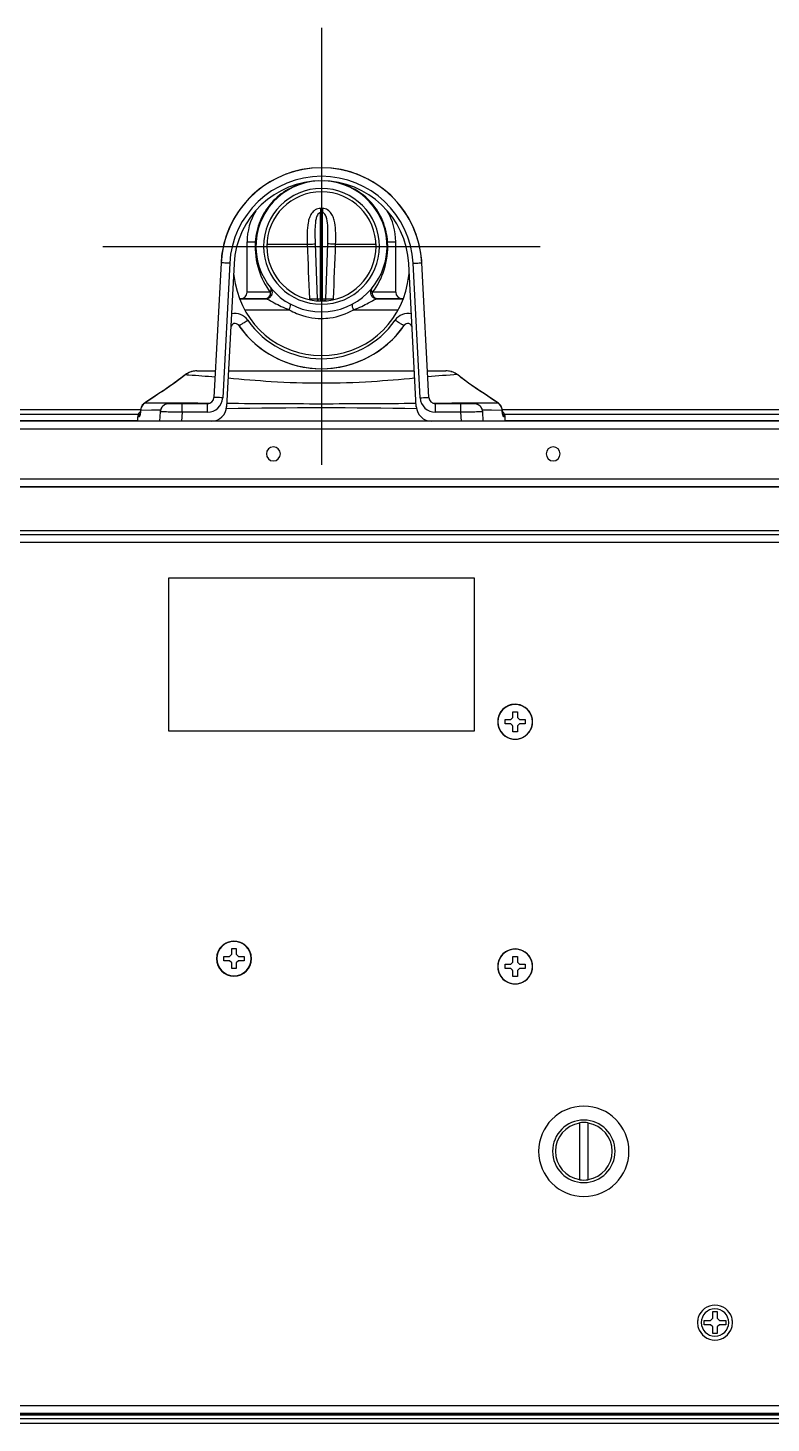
# Model space of a CAD drawing. Header units: millimetres. Extents: x 473 to 3963, y -1329 to 3488.
# Drawn here: x 2144 to 2314, y -888.5 to -569.2 of the extents above; entities that cross this region are included whole.
import ezdxf

# ---------------------------------------------------------------- set-up
doc = ezdxf.new("R2010")
doc.units = ezdxf.units.MM
doc.header["$LTSCALE"] = 392.37
doc.layers.get('0').update_dxf_attribs({"linetype": 'CONTINUOUS'})

msp = doc.modelspace()

# ---------------------------------------------------------------- linework, layer by layer
at = {"color": 6}
for p, q in [((2211.15, -569.21), (2211.15, -669.21)), ((2161.15, -619.21), (2261.15, -619.21))]:
    msp.add_line(p, q, dxfattribs=at)
at = {"linetype": 'Continuous'}
for p, q in [((2210.9, -610.52), (2210.92, -611.49)), ((2210.9, -631.23), (2210.92, -611.49)), ((2211.39, -610.52), (2211.37, -611.49)), ((2211.4, -631.23), (2211.37, -611.49)), ((2194.15, -629.71), (2194.15, -618.21)), ((2194.15, -618.21), (2196.01, -618.21)), ((2198.69, -618.71), (2207.91, -618.71)), ((2209.71, -618.66), (2210.14, -631.23)), ((2212.16, -631.23), (2212.59, -618.66)), ((2214.39, -618.71), (2223.61, -618.71)), ((2226.28, -618.21), (2228.15, -618.21)), ((2228.15, -629.71), (2228.15, -618.21)), ((2188.18, -623.01), (2186.57, -653.79)), ((2190.18, -623.08), (2188.56, -653.86)), ((2191.18, -623.17), (2189.46, -655.9)), ((2191.06, -625.44), (2191.45, -627.69)), ((2230.84, -627.69), (2231.24, -625.44)), ((2232.84, -655.9), (2231.12, -623.17)), ((2233.73, -653.86), (2232.12, -623.08)), ((2235.73, -653.79), (2234.12, -623.01)), ((2192.45, -631.21), (2192.65, -631.21)), ((2198.42, -631.21), (2192.45, -631.21)), ((2192.65, -631.21), (2198.42, -631.21)), ((2199.45, -629.71), (2194.15, -629.71)), ((2210.14, -631.23), (2210.9, -631.23)), ((2210.9, -631.23), (2211.4, -631.23)), ((2210.9, -631.23), (2210.9, -631.69)), ((2211.4, -631.23), (2212.16, -631.23)), ((2211.4, -631.23), (2211.4, -631.69)), ((2228.15, -629.71), (2222.84, -629.71)), ((2223.88, -631.21), (2229.65, -631.21)), ((2229.65, -631.21), (2223.88, -631.21)), ((2229.65, -631.21), (2229.84, -631.21)), ((2229.84, -631.21), (2229.65, -631.21)), ((2193.56, -633.71), (2193.86, -633.71)), ((2193.86, -633.71), (2193.9, -633.71)), ((2193.9, -633.71), (2195.01, -633.71)), ((2195.01, -633.71), (2195.02, -633.71)), ((2195.02, -633.71), (2203.78, -633.71)), ((2218.52, -633.71), (2227.27, -633.71)), ((2227.27, -633.71), (2227.29, -633.71)), ((2227.29, -633.71), (2228.4, -633.71)), ((2228.4, -633.71), (2228.44, -633.71)), ((2228.44, -633.71), (2228.73, -633.71)), ((2180.87, -648.09), (2180.48, -648.28)), ((2181.38, -647.89), (2181.32, -647.91)), ((2181.51, -647.85), (2181.47, -647.86)), ((2181.51, -647.85), (2181.47, -647.86)), ((2181.57, -647.83), (2181.51, -647.85)), ((2181.57, -647.83), (2181.51, -647.85)), ((2181.57, -647.83), (2181.51, -647.85)), ((2181.51, -647.85), (2181.51, -647.85)), ((2181.51, -647.85), (2181.51, -647.85)), ((2181.51, -647.85), (2181.51, -647.85)), ((2181.57, -647.83), (2181.57, -647.83)), ((2182.66, -647.71), (2186.89, -647.71)), ((2189.89, -647.71), (2211.15, -647.71)), ((2211.15, -647.71), (2232.41, -647.71)), ((2235.41, -647.71), (2239.63, -647.71)), ((2240.73, -647.83), (2240.73, -647.83)), ((2240.78, -647.85), (2240.73, -647.83)), ((2240.73, -647.83), (2240.78, -647.85)), ((2240.78, -647.85), (2240.73, -647.83)), ((2240.78, -647.85), (2240.78, -647.85)), ((2240.83, -647.86), (2240.78, -647.85)), ((2240.78, -647.85), (2240.78, -647.85)), ((2240.83, -647.86), (2240.78, -647.85)), ((2240.91, -647.89), (2240.83, -647.86)), ((2240.97, -647.91), (2240.91, -647.89)), ((2241.43, -648.09), (2241.27, -648.01)), ((2176.96, -650.87), (2176.36, -651.29)), ((2178.04, -650.09), (2177.5, -650.48)), ((2179, -649.37), (2178.54, -649.72)), ((2179.97, -648.63), (2179.41, -649.06)), ((2180.06, -648.56), (2179.97, -648.62)), ((2180.06, -648.56), (2179.97, -648.62)), ((2179.97, -648.62), (2179.97, -648.63)), ((2180.06, -648.56), (2179.98, -648.63)), ((2242.23, -648.56), (2241.81, -648.28)), ((2242.32, -648.62), (2242.23, -648.56)), ((2242.31, -648.62), (2242.23, -648.56)), ((2242.23, -648.56), (2242.32, -648.62)), ((2242.32, -648.62), (2242.32, -648.63)), ((2242.32, -648.62), (2242.32, -648.63)), ((2243.3, -649.37), (2242.88, -649.06)), ((2244.26, -650.09), (2243.76, -649.72)), ((2245.34, -650.87), (2244.79, -650.48)), ((2246.93, -651.97), (2245.93, -651.29)), ((2175.37, -651.97), (2175.31, -652.01)), ((2175.31, -652.01), (2175.31, -652.01)), ((2175.31, -652.01), (2175.31, -652.01)), ((2175.32, -652.02), (2175.31, -652.01)), ((2246.98, -652.01), (2246.98, -652.01)), ((2246.98, -652.02), (2246.98, -652.01)), ((1927.99, -656.58), (2169.77, -656.58)), ((1927.99, -657.6), (2169.15, -657.6)), ((2169.15, -657.6), (2169.3, -657.6)), ((2169.77, -656.67), (2169.75, -656.95)), ((2169.77, -656.77), (2169.75, -656.94)), ((2169.77, -656.67), (2169.77, -656.77)), ((2169.77, -656.67), (2169.77, -656.67)), ((2169.81, -656.77), (2169.77, -656.67)), ((2172.29, -656.71), (2169.81, -656.77)), ((2170.68, -655.1), (2170.49, -655.25)), ((2170.68, -655.1), (2170.5, -655.24)), ((2170.79, -655.03), (2170.68, -655.1)), ((2170.71, -655.09), (2170.68, -655.1)), ((2170.68, -655.1), (2170.68, -655.1)), ((2170.68, -655.1), (2170.68, -655.1)), ((2170.68, -655.12), (2170.68, -655.1)), ((2170.89, -654.97), (2170.71, -655.09)), ((2170.9, -654.98), (2170.89, -654.97)), ((2172.33, -656.71), (2172.29, -656.71)), ((2174.35, -656.66), (2172.33, -656.71)), ((2174.26, -657.11), (2174.15, -659.21)), ((2176.21, -655.11), (2176.07, -655.11)), ((2178.94, -655.21), (2176.26, -655.21)), ((2179.26, -655.21), (2176.26, -655.21)), ((2179.26, -657.18), (2179.15, -659.21)), ((2185.07, -655.21), (2179.26, -655.21)), ((2179.26, -657.18), (2179.26, -655.21)), ((2185.07, -657.18), (2179.26, -657.18)), ((2185.43, -655.15), (2185.03, -655.15)), ((2185.07, -657.18), (2185.07, -655.21)), ((2185.45, -655.15), (2185.43, -655.15)), ((2185.62, -655.15), (2185.45, -655.15)), ((2236.85, -655.15), (2236.83, -655.15)), ((2237.23, -655.15), (2236.85, -655.15)), ((2237.36, -655.15), (2237.23, -655.15)), ((2243.04, -655.21), (2237.23, -655.21)), ((2237.23, -657.18), (2237.23, -655.21)), ((2243.04, -657.18), (2237.23, -657.18)), ((2246.04, -655.21), (2243.04, -655.21)), ((2243.04, -657.18), (2243.04, -655.21)), ((2243.15, -659.21), (2243.04, -657.18)), ((2246.04, -655.21), (2243.36, -655.21)), ((2246.23, -655.11), (2246.09, -655.11)), ((2250.03, -656.71), (2247.97, -656.66)), ((2248.15, -659.21), (2248.04, -657.11)), ((2252.49, -656.77), (2250.03, -656.71)), ((2251.4, -654.98), (2251.41, -654.97)), ((2251.43, -654.98), (2251.41, -654.97)), ((2251.61, -655.1), (2251.43, -654.98)), ((2251.61, -655.1), (2251.61, -655.1)), ((2251.81, -655.26), (2251.61, -655.1)), ((2251.61, -655.12), (2251.61, -655.1)), ((2251.96, -655.42), (2251.8, -655.25)), ((2252.24, -655.79), (2252.12, -655.59)), ((2252.43, -656.21), (2252.36, -655.99)), ((2252.52, -656.67), (2252.49, -656.44)), ((2252.49, -656.77), (2252.52, -656.67)), ((2252.52, -656.58), (2494.31, -656.58)), ((2252.52, -656.67), (2252.52, -656.67)), ((2252.53, -656.77), (2252.52, -656.67)), ((2252.52, -656.67), (2252.52, -656.67)), ((2252.55, -656.94), (2252.53, -656.77)), ((2252.64, -657.48), (2252.63, -657.44)), ((2252.64, -657.49), (2252.64, -657.48)), ((2252.64, -657.49), (2252.64, -657.49)), ((2253, -657.6), (2253.15, -657.6)), ((2253.15, -657.6), (2494.31, -657.6)), ((2584.15, -659.21), (1838.15, -659.21)), ((1927.99, -659.1), (2169.15, -659.1)), ((2169.15, -659.21), (2169.15, -658.21)), ((2169.43, -658.21), (2169.15, -658.21)), ((2253.15, -658.21), (2252.86, -658.21)), ((2253.15, -659.21), (2253.15, -658.21)), ((2253.15, -659.1), (2494.31, -659.1)), ((2562.92, -661.01), (1859.38, -661.01)), ((1860.15, -672.41), (2562.15, -672.41)), ((2562.15, -674.21), (1860.15, -674.21)), ((1860.15, -674.21), (2562.15, -674.21)), ((1864.15, -684.21), (2558.15, -684.21)), ((2558.15, -685.21), (1864.15, -685.21)), ((2558.15, -687.01), (1864.15, -687.01)), ((2246.15, -695.11), (2176.15, -695.11)), ((2176.15, -695.11), (2176.15, -730.11)), ((2246.15, -730.11), (2246.15, -695.11)), ((2253.15, -727.51), (2254.45, -727.51)), ((2253.15, -728.51), (2253.15, -727.51)), ((2253.15, -727.51), (2254.45, -727.51)), ((2253.15, -728.51), (2253.15, -727.51)), ((2254.45, -727.51), (2254.95, -727.01)), ((2254.45, -727.51), (2254.95, -727.01)), ((2254.95, -725.71), (2255.45, -725.71)), ((2254.95, -727.01), (2254.95, -725.71)), ((2254.95, -725.71), (2255.45, -725.71)), ((2254.95, -727.01), (2254.95, -725.71)), ((2255.45, -725.71), (2255.95, -725.71)), ((2255.45, -725.71), (2255.95, -725.71)), ((2255.95, -725.71), (2255.95, -725.9)), ((2255.95, -725.71), (2255.95, -725.9)), ((2255.95, -725.9), (2255.95, -726.06)), ((2255.95, -725.9), (2255.95, -726.06)), ((2255.95, -726.06), (2255.95, -726.22)), ((2255.95, -726.06), (2255.95, -726.22)), ((2255.95, -726.22), (2255.95, -726.38)), ((2255.95, -726.22), (2255.95, -726.38)), ((2255.95, -726.38), (2255.95, -726.53)), ((2255.95, -726.38), (2255.95, -726.53)), ((2255.95, -726.53), (2255.95, -726.69)), ((2255.95, -726.53), (2255.95, -726.69)), ((2255.95, -726.69), (2255.95, -726.85)), ((2255.95, -726.69), (2255.95, -726.85)), ((2255.95, -726.85), (2255.95, -727.01)), ((2255.95, -726.85), (2255.95, -727.01)), ((2255.95, -727.01), (2256.45, -727.51)), ((2255.95, -727.01), (2256.45, -727.51)), ((2256.45, -727.51), (2257.75, -727.51)), ((2256.45, -727.51), (2257.75, -727.51)), ((2257.75, -727.51), (2257.75, -727.85)), ((2257.75, -727.51), (2257.75, -727.85)), ((2257.75, -727.85), (2257.75, -728.18)), ((2257.75, -727.85), (2257.75, -728.18)), ((2176.15, -730.11), (2246.15, -730.11)), ((2253.33, -728.51), (2253.15, -728.51)), ((2253.33, -728.51), (2253.15, -728.51)), ((2253.5, -728.51), (2253.33, -728.51)), ((2253.5, -728.51), (2253.33, -728.51)), ((2253.66, -728.51), (2253.5, -728.51)), ((2253.66, -728.51), (2253.5, -728.51)), ((2253.81, -728.51), (2253.66, -728.51)), ((2253.81, -728.51), (2253.66, -728.51)), ((2253.97, -728.51), (2253.81, -728.51)), ((2253.97, -728.51), (2253.81, -728.51)), ((2254.12, -728.51), (2253.97, -728.51)), ((2254.12, -728.51), (2253.97, -728.51)), ((2254.29, -728.51), (2254.12, -728.51)), ((2254.29, -728.51), (2254.12, -728.51)), ((2254.45, -728.51), (2254.29, -728.51)), ((2254.45, -728.51), (2254.29, -728.51)), ((2254.52, -728.59), (2254.45, -728.51)), ((2254.52, -728.59), (2254.45, -728.51)), ((2254.59, -728.66), (2254.52, -728.59)), ((2254.59, -728.66), (2254.52, -728.59)), ((2254.66, -728.73), (2254.59, -728.66)), ((2254.66, -728.73), (2254.59, -728.66)), ((2254.73, -728.8), (2254.66, -728.73)), ((2254.73, -728.8), (2254.66, -728.73)), ((2254.81, -728.87), (2254.73, -728.8)), ((2254.81, -728.87), (2254.73, -728.8)), ((2254.88, -728.94), (2254.81, -728.87)), ((2254.88, -728.94), (2254.81, -728.87)), ((2254.95, -729.01), (2254.88, -728.94)), ((2254.95, -729.01), (2254.88, -728.94)), ((2254.95, -730.31), (2254.95, -729.01)), ((2254.95, -730.31), (2254.95, -729.01)), ((2255.11, -730.31), (2254.95, -730.31)), ((2255.11, -730.31), (2254.95, -730.31)), ((2255.28, -730.31), (2255.11, -730.31)), ((2255.28, -730.31), (2255.11, -730.31)), ((2255.45, -730.31), (2255.28, -730.31)), ((2255.45, -730.31), (2255.28, -730.31)), ((2255.62, -730.31), (2255.45, -730.31)), ((2255.62, -730.31), (2255.45, -730.31)), ((2255.78, -730.31), (2255.62, -730.31)), ((2255.78, -730.31), (2255.62, -730.31)), ((2255.95, -730.31), (2255.78, -730.31)), ((2255.95, -730.31), (2255.78, -730.31)), ((2256.02, -728.94), (2255.95, -729.01)), ((2256.02, -728.94), (2255.95, -729.01)), ((2255.95, -729.01), (2255.95, -729.18)), ((2255.95, -729.01), (2255.95, -729.18)), ((2255.95, -729.18), (2255.95, -729.34)), ((2255.95, -729.18), (2255.95, -729.34)), ((2255.95, -729.34), (2255.95, -729.5)), ((2255.95, -729.34), (2255.95, -729.5)), ((2255.95, -729.5), (2255.95, -729.65)), ((2255.95, -729.5), (2255.95, -729.65)), ((2255.95, -729.65), (2255.95, -729.8)), ((2255.95, -729.65), (2255.95, -729.8)), ((2255.95, -729.8), (2255.95, -729.96)), ((2255.95, -729.8), (2255.95, -729.96)), ((2255.95, -729.96), (2255.95, -730.13)), ((2255.95, -729.96), (2255.95, -730.13)), ((2255.95, -730.13), (2255.95, -730.31)), ((2255.95, -730.13), (2255.95, -730.31)), ((2256.09, -728.88), (2256.02, -728.94)), ((2256.09, -728.88), (2256.02, -728.94)), ((2256.16, -728.81), (2256.09, -728.88)), ((2256.16, -728.81), (2256.09, -728.88)), ((2256.23, -728.74), (2256.16, -728.81)), ((2256.23, -728.74), (2256.16, -728.81)), ((2256.3, -728.66), (2256.23, -728.74)), ((2256.3, -728.66), (2256.23, -728.74)), ((2256.37, -728.59), (2256.3, -728.66)), ((2256.37, -728.59), (2256.3, -728.66)), ((2256.45, -728.51), (2256.37, -728.59)), ((2256.45, -728.51), (2256.37, -728.59)), ((2256.61, -728.51), (2256.45, -728.51)), ((2256.61, -728.51), (2256.45, -728.51)), ((2256.77, -728.51), (2256.61, -728.51)), ((2256.77, -728.51), (2256.61, -728.51)), ((2256.93, -728.51), (2256.77, -728.51)), ((2256.93, -728.51), (2256.77, -728.51)), ((2257.09, -728.51), (2256.93, -728.51)), ((2257.09, -728.51), (2256.93, -728.51)), ((2257.24, -728.51), (2257.09, -728.51)), ((2257.24, -728.51), (2257.09, -728.51)), ((2257.4, -728.51), (2257.24, -728.51)), ((2257.4, -728.51), (2257.24, -728.51)), ((2257.56, -728.51), (2257.4, -728.51)), ((2257.56, -728.51), (2257.4, -728.51)), ((2257.75, -728.51), (2257.56, -728.51)), ((2257.75, -728.51), (2257.56, -728.51)), ((2257.75, -728.18), (2257.75, -728.51)), ((2257.75, -728.18), (2257.75, -728.51)), ((2188.85, -781.71), (2190.15, -781.71)), ((2188.85, -782.21), (2188.85, -781.71)), ((2188.85, -782.71), (2188.85, -782.21)), ((2190.15, -781.71), (2190.65, -781.21)), ((2190.65, -779.91), (2191.65, -779.91)), ((2190.65, -781.21), (2190.65, -779.91)), ((2191.65, -779.91), (2191.65, -781.21)), ((2191.65, -781.21), (2192.15, -781.71)), ((2192.15, -781.71), (2193.45, -781.71)), ((2193.45, -781.71), (2193.45, -782.21)), ((2193.45, -782.21), (2193.45, -782.71)), ((2254.95, -781.71), (2255.45, -781.71)), ((2254.95, -783.01), (2254.95, -781.71)), ((2254.95, -781.71), (2255.45, -781.71)), ((2254.95, -783.01), (2254.95, -781.71)), ((2255.45, -781.71), (2255.95, -781.71)), ((2255.45, -781.71), (2255.95, -781.71)), ((2255.95, -781.71), (2255.95, -781.9)), ((2255.95, -781.71), (2255.95, -781.9)), ((2255.95, -781.9), (2255.95, -782.06)), ((2255.95, -781.9), (2255.95, -782.06)), ((2255.95, -782.06), (2255.95, -782.22)), ((2255.95, -782.06), (2255.95, -782.22)), ((2255.95, -782.22), (2255.95, -782.38)), ((2255.95, -782.22), (2255.95, -782.38)), ((2190.15, -782.71), (2188.85, -782.71)), ((2190.65, -783.21), (2190.15, -782.71)), ((2190.65, -784.51), (2190.65, -783.21)), ((2191.65, -784.51), (2190.65, -784.51)), ((2192.15, -782.71), (2191.65, -783.21)), ((2191.65, -783.21), (2191.65, -784.51)), ((2193.45, -782.71), (2192.15, -782.71)), ((2253.15, -783.51), (2254.45, -783.51)), ((2253.15, -784.51), (2253.15, -783.51)), ((2253.15, -783.51), (2254.45, -783.51)), ((2253.15, -784.51), (2253.15, -783.51)), ((2253.33, -784.51), (2253.15, -784.51)), ((2253.33, -784.51), (2253.15, -784.51)), ((2253.5, -784.51), (2253.33, -784.51)), ((2253.5, -784.51), (2253.33, -784.51)), ((2253.66, -784.51), (2253.5, -784.51)), ((2253.66, -784.51), (2253.5, -784.51)), ((2253.81, -784.51), (2253.66, -784.51)), ((2253.81, -784.51), (2253.66, -784.51)), ((2253.97, -784.51), (2253.81, -784.51)), ((2253.97, -784.51), (2253.81, -784.51)), ((2254.12, -784.51), (2253.97, -784.51)), ((2254.12, -784.51), (2253.97, -784.51)), ((2254.29, -784.51), (2254.12, -784.51)), ((2254.29, -784.51), (2254.12, -784.51)), ((2254.45, -784.51), (2254.29, -784.51)), ((2254.45, -784.51), (2254.29, -784.51)), ((2254.45, -783.51), (2254.95, -783.01)), ((2254.45, -783.51), (2254.95, -783.01)), ((2254.52, -784.59), (2254.45, -784.51)), ((2254.52, -784.59), (2254.45, -784.51)), ((2254.59, -784.66), (2254.52, -784.59)), ((2254.59, -784.66), (2254.52, -784.59)), ((2254.66, -784.73), (2254.59, -784.66)), ((2254.66, -784.73), (2254.59, -784.66)), ((2254.73, -784.8), (2254.66, -784.73)), ((2254.73, -784.8), (2254.66, -784.73)), ((2254.81, -784.87), (2254.73, -784.8)), ((2254.81, -784.87), (2254.73, -784.8)), ((2254.88, -784.94), (2254.81, -784.87)), ((2254.88, -784.94), (2254.81, -784.87)), ((2254.95, -785.01), (2254.88, -784.94)), ((2254.95, -785.01), (2254.88, -784.94)), ((2254.95, -786.31), (2254.95, -785.01)), ((2254.95, -786.31), (2254.95, -785.01)), ((2255.95, -782.38), (2255.95, -782.53)), ((2255.95, -782.38), (2255.95, -782.53)), ((2255.95, -782.53), (2255.95, -782.69)), ((2255.95, -782.53), (2255.95, -782.69)), ((2255.95, -782.69), (2255.95, -782.85)), ((2255.95, -782.69), (2255.95, -782.85)), ((2255.95, -782.85), (2255.95, -783.01)), ((2255.95, -782.85), (2255.95, -783.01)), ((2255.95, -783.01), (2256.45, -783.51)), ((2255.95, -783.01), (2256.45, -783.51)), ((2256.02, -784.94), (2255.95, -785.01)), ((2256.02, -784.94), (2255.95, -785.01)), ((2255.95, -785.01), (2255.95, -785.18)), ((2255.95, -785.01), (2255.95, -785.18)), ((2255.95, -785.18), (2255.95, -785.34)), ((2255.95, -785.18), (2255.95, -785.34)), ((2255.95, -785.34), (2255.95, -785.5)), ((2255.95, -785.34), (2255.95, -785.5)), ((2256.09, -784.88), (2256.02, -784.94)), ((2256.09, -784.88), (2256.02, -784.94)), ((2256.16, -784.81), (2256.09, -784.88)), ((2256.16, -784.81), (2256.09, -784.88)), ((2256.23, -784.74), (2256.16, -784.81)), ((2256.23, -784.74), (2256.16, -784.81)), ((2256.3, -784.66), (2256.23, -784.74)), ((2256.3, -784.66), (2256.23, -784.74)), ((2256.37, -784.59), (2256.3, -784.66)), ((2256.37, -784.59), (2256.3, -784.66)), ((2256.45, -784.51), (2256.37, -784.59)), ((2256.45, -784.51), (2256.37, -784.59)), ((2256.45, -783.51), (2257.75, -783.51)), ((2256.45, -783.51), (2257.75, -783.51)), ((2256.61, -784.51), (2256.45, -784.51)), ((2256.61, -784.51), (2256.45, -784.51)), ((2256.77, -784.51), (2256.61, -784.51)), ((2256.77, -784.51), (2256.61, -784.51)), ((2256.93, -784.51), (2256.77, -784.51)), ((2256.93, -784.51), (2256.77, -784.51)), ((2257.09, -784.51), (2256.93, -784.51)), ((2257.09, -784.51), (2256.93, -784.51)), ((2257.24, -784.51), (2257.09, -784.51)), ((2257.24, -784.51), (2257.09, -784.51)), ((2257.4, -784.51), (2257.24, -784.51)), ((2257.4, -784.51), (2257.24, -784.51)), ((2257.56, -784.51), (2257.4, -784.51)), ((2257.56, -784.51), (2257.4, -784.51)), ((2257.75, -784.51), (2257.56, -784.51)), ((2257.75, -784.51), (2257.56, -784.51)), ((2257.75, -783.51), (2257.75, -783.85)), ((2257.75, -783.51), (2257.75, -783.85)), ((2257.75, -783.85), (2257.75, -784.18)), ((2257.75, -783.85), (2257.75, -784.18)), ((2257.75, -784.18), (2257.75, -784.51)), ((2257.75, -784.18), (2257.75, -784.51)), ((2255.11, -786.31), (2254.95, -786.31)), ((2255.11, -786.31), (2254.95, -786.31)), ((2255.28, -786.31), (2255.11, -786.31)), ((2255.28, -786.31), (2255.11, -786.31)), ((2255.45, -786.31), (2255.28, -786.31)), ((2255.45, -786.31), (2255.28, -786.31)), ((2255.62, -786.31), (2255.45, -786.31)), ((2255.62, -786.31), (2255.45, -786.31)), ((2255.78, -786.31), (2255.62, -786.31)), ((2255.78, -786.31), (2255.62, -786.31)), ((2255.95, -786.31), (2255.78, -786.31)), ((2255.95, -786.31), (2255.78, -786.31)), ((2255.95, -785.5), (2255.95, -785.65)), ((2255.95, -785.5), (2255.95, -785.65)), ((2255.95, -785.65), (2255.95, -785.8)), ((2255.95, -785.65), (2255.95, -785.8)), ((2255.95, -785.8), (2255.95, -785.96)), ((2255.95, -785.8), (2255.95, -785.96)), ((2255.95, -785.96), (2255.95, -786.13)), ((2255.95, -785.96), (2255.95, -786.13)), ((2255.95, -786.13), (2255.95, -786.31)), ((2255.95, -786.13), (2255.95, -786.31)), ((2270.15, -819.81), (2270.15, -819.89)), ((2270.15, -819.89), (2270.15, -832.74)), ((2272.15, -819.89), (2272.15, -819.81)), ((2272.15, -832.74), (2272.15, -819.89)), ((2270.15, -832.74), (2270.15, -832.82)), ((2272.15, -832.82), (2272.15, -832.74)), ((2298.65, -865.01), (2300.15, -865.01)), ((2298.65, -865.51), (2298.65, -865.01)), ((2300.15, -865.01), (2300.65, -864.51)), ((2300.65, -863.01), (2301.65, -863.01)), ((2300.65, -864.51), (2300.65, -863.01)), ((2301.65, -863.01), (2301.65, -864.51)), ((2301.65, -864.51), (2302.15, -865.01)), ((2302.15, -865.01), (2303.65, -865.01)), ((2303.65, -865.01), (2303.65, -865.51)), ((2298.65, -866.01), (2298.65, -865.51)), ((2300.15, -866.01), (2298.65, -866.01)), ((2300.65, -866.51), (2300.15, -866.01)), ((2300.65, -868.01), (2300.65, -866.51)), ((2301.65, -868.01), (2300.65, -868.01)), ((2302.15, -866.01), (2301.65, -866.51)), ((2301.65, -866.51), (2301.65, -868.01)), ((2303.65, -866.01), (2302.15, -866.01)), ((2303.65, -865.51), (2303.65, -866.01)), ((1863.15, -884.51), (2321.51, -884.51)), ((2325.15, -886.31), (1863.15, -886.31)), ((1863.15, -886.31), (2325.15, -886.31)), ((2572.27, -886.71), (2071.03, -886.71)), ((2572.27, -887.51), (2071.03, -887.51)), ((1838.15, -888.51), (2584.15, -888.51))]:
    msp.add_line(p, q, dxfattribs=at)
for points in [[(2181.32, -647.91), (2181.02, -648.01), (2180.48, -648.28), (2180.06, -648.56)], [(2181.02, -648.01), (2181.02, -648.01), (2180.87, -648.09)], [(2181.47, -647.86), (2181.38, -647.89), (2181.38, -647.89)], [(2240.97, -647.91), (2240.91, -647.89), (2240.91, -647.89)], [(2241.27, -648.01), (2241.27, -648.01), (2240.97, -647.91)], [(2242.23, -648.56), (2241.82, -648.28), (2241.28, -648.01), (2240.97, -647.91)], [(2179.97, -648.63), (2179.42, -649.05), (2178.54, -649.72), (2177.51, -650.48), (2176.37, -651.29), (2175.31, -652.01)], [(2179.41, -649.06), (2179.41, -649.06), (2179, -649.37)], [(2242.88, -649.06), (2242.88, -649.05), (2242.32, -648.63)], [(2246.98, -652.01), (2245.94, -651.29), (2244.8, -650.49), (2243.77, -649.73), (2242.89, -649.06), (2242.32, -648.63)], [(2175.31, -652.01), (2173.96, -652.91), (2172.39, -653.96), (2170.89, -654.97)], [(2251.41, -654.97), (2249.92, -653.97), (2248.35, -652.92), (2246.98, -652.01)], [(2169.75, -656.94), (2169.72, -657.17), (2169.69, -657.34), (2169.67, -657.45), (2169.66, -657.49)], [(2169.75, -656.95), (2169.75, -656.95), (2169.74, -657.03)], [(2170.5, -655.24), (2170.18, -655.58), (2169.94, -655.98), (2169.81, -656.43), (2169.77, -656.67)], [(2170.89, -654.97), (2170.87, -654.98), (2170.79, -655.03)], [(2251.61, -655.1), (2251.59, -655.09), (2251.5, -655.03)], [(2251.8, -655.25), (2251.8, -655.24), (2251.61, -655.1)], [(2252.52, -656.67), (2252.49, -656.45), (2252.36, -656), (2252.13, -655.6), (2251.81, -655.26)], [(2252.12, -655.59), (2252.12, -655.58), (2251.96, -655.42)], [(2252.36, -655.99), (2252.35, -655.98), (2252.24, -655.79)], [(2252.49, -656.44), (2252.49, -656.43), (2252.43, -656.21)], [(2252.54, -656.94), (2252.54, -656.93), (2252.52, -656.67)], [(2252.64, -657.49), (2252.64, -657.49), (2252.63, -657.44), (2252.6, -657.33), (2252.57, -657.16), (2252.55, -656.94)]]:
    msp.add_lwpolyline(points, dxfattribs=at)
for centre, radius, start, end in [((2211.15, -624.21), 23, 3, 177), ((2211.15, -624.21), 23, 8.3711, 171.6244), ((2211.15, -624.21), 23, 8.4071, 171.5947), ((2211.15, -624.18), 21, 3, 177), ((2211.15, -624.21), 20, 3, 177), ((2211.15, -619.21), 15, 93.0036, 270), ((2211.15, -619.21), 13.25, 90, 270), ((2211.15, -619.21), 15, 270, 86.9973), ((2211.15, -619.21), 13.25, 270, 90), ((2211.28, -619.63), 15.41, 77.935, 83.8053), ((2211.15, -619.21), 12.5, 90, 270), ((2211.15, -619.21), 12.5, 270, 90), ((2208.15, -618.21), 14, 149.2145, 180), ((2211.15, -620.83), 10.32, 88.6341, 91.3659), ((2211.15, -621.21), 9.72, 88.6835, 91.3165), ((2214.15, -618.21), 14, 0, 30.7855), ((2213.87, -619.21), 17.89, 176.8152, 177.0939), ((2208.42, -619.21), 17.89, 2.9052, 3.1842), ((2211.15, -624.21), 23, 171.5947, 177), ((2211.15, -624.21), 23, 171.6244, 177), ((2211.15, -624.21), 23, 171.6246, 177), ((2211.15, -624.21), 23, 3, 8.4071), ((2211.15, -624.21), 23, 3, 8.3717), ((2211.15, -624.21), 23, 3, 8.3711), ((2211.15, -624.21), 20, 190, 350), ((2198.42, -629.71), 1.5, 22.4001, 39.5179), ((2198.42, -629.71), 1.5, 22.3834, 39.5212), ((2223.88, -629.71), 1.5, 140.4788, 157.6167), ((2223.88, -629.71), 1.5, 140.4788, 157.5972), ((2192.65, -629.71), 1.5, 270, 360), ((2198.42, -629.71), 1.5, 270.0028, 287.4728), ((2198.42, -629.71), 1.5, 287.4728, 293.33), ((2198.42, -629.71), 1.5, 293.33, 305.0155), ((2198.42, -629.71), 1.5, 305.0155, 311.9186), ((2198.42, -629.71), 1.5, 311.9186, 322.6087), ((2198.42, -629.71), 1.5, 311.8819, 322.6598), ((2198.42, -629.71), 1.5, 322.6087, 329.856), ((2198.42, -629.71), 1.5, 322.6598, 329.8071), ((2198.42, -629.71), 1.5, 329.856, 340.2439), ((2198.42, -629.71), 1.5, 329.8071, 340.298), ((2198.42, -629.71), 1.5, 16.6347, 22.4001), ((2198.42, -629.71), 1.5, 16.7136, 22.3834), ((2198.42, -629.71), 1.5, 340.2439, 347.6196), ((2198.42, -629.71), 1.5, 340.298, 347.5824), ((2198.42, -629.71), 1.5, 5.155, 16.6347), ((2198.42, -629.71), 1.5, 5.1443, 16.7136), ((2198.42, -629.71), 1.5, 347.6196, 358.1031), ((2198.42, -629.71), 1.5, 347.5824, 358.1862), ((2198.42, -629.71), 1.5, 358.1031, 5.155), ((2198.42, -629.71), 1.5, 358.1862, 5.1443), ((2223.88, -629.71), 1.5, 163.2865, 174.8561), ((2223.88, -629.71), 1.5, 163.3628, 174.8432), ((2223.88, -629.71), 1.5, 174.8561, 181.8139), ((2223.88, -629.71), 1.5, 174.8432, 181.8951), ((2223.88, -629.71), 1.5, 181.8139, 192.4179), ((2223.88, -629.71), 1.5, 181.8951, 192.3794), ((2223.88, -629.71), 1.5, 192.4179, 199.7024), ((2223.88, -629.71), 1.5, 192.3794, 199.7556), ((2223.88, -629.71), 1.5, 157.6167, 163.2865), ((2223.88, -629.71), 1.5, 157.5972, 163.3628), ((2223.88, -629.71), 1.5, 199.7024, 210.1933), ((2223.88, -629.71), 1.5, 199.7556, 210.1442), ((2223.88, -629.71), 1.5, 210.1933, 217.3408), ((2223.88, -629.71), 1.5, 210.1442, 217.392), ((2223.88, -629.71), 1.5, 217.3408, 228.1188), ((2223.88, -629.71), 1.5, 217.392, 228.0829), ((2223.88, -629.71), 1.5, 228.0829, 234.9862), ((2223.88, -629.71), 1.5, 234.9862, 246.6723), ((2223.88, -629.71), 1.5, 246.6723, 252.5296), ((2223.88, -629.71), 1.5, 252.5296, 270), ((2229.65, -629.71), 1.5, 180, 270), ((2191.41, -638.08), 3.5, 34.6587, 103.7962), ((2230.89, -638.08), 3.5, 76.2038, 145.3413), ((2191.41, -637.86), 1, 34.6585, 177), ((2191.41, -637.86), 1, 34.6585, 48.004), ((2211.15, -624.21), 23, 214.6585, 325.3415), ((2211.15, -624.21), 23, 214.6585, 219.484), ((2211.15, -624.43), 20.5, 214.6585, 325.3415), ((2211.15, -624.21), 23, 320.5178, 325.3415), ((2230.89, -637.86), 1, 3, 145.3415), ((2230.89, -637.86), 1, 132.0509, 145.3415), ((2211.15, -624.21), 23, 219.484, 320.5178), ((2182.68, -652.03), 4.34, 114.7162, 119.2113), ((2182.61, -651.86), 4.16, 108.8834, 114.7475), ((2182.6, -651.85), 4.15, 107.9303, 108.8761), ((2182.6, -651.86), 4.16, 107.6181, 107.9321), ((2182.55, -651.69), 3.98, 105.2026, 107.6226), ((2182.66, -652.71), 5, 90.0067, 102.6063), ((2239.63, -652.71), 5, 77.3937, 89.9933), ((2239.45, -652.75), 5.08, 74.7693, 74.8879), ((2239.75, -651.68), 3.97, 72.3718, 74.8005), ((2239.69, -651.86), 4.16, 72.0635, 72.3807), ((2239.7, -651.85), 4.14, 71.0813, 72.0655), ((2239.68, -651.89), 4.19, 65.3143, 71.0529), ((2239.62, -652.03), 4.34, 60.7427, 65.3229), ((2182.78, -652.2), 4.54, 126.5022, 126.7876), ((2182.76, -652.17), 4.5, 119.2252, 126.5257), ((2260.89, -944.94), 296.96, 93.6012, 94.9056), ((2239.52, -652.19), 4.53, 53.4208, 60.7095), ((2239.52, -652.2), 4.54, 53.2123, 53.4237), ((2185.07, -653.71), 1.5, 270, 357), ((2185.07, -653.68), 3.5, 270.0013, 356.9987), ((2237.23, -653.68), 3.5, 183.0013, 269.9987), ((2237.23, -653.71), 1.5, 183, 195.4332), ((2237.23, -653.71), 1.5, 183, 270), ((2170.65, -658.21), 1.5, 142.1398, 180), ((2170.65, -658.21), 1.5, 127.42, 142.1398), ((2170.94, -658.21), 1.5, 148.1358, 150.5667), ((2171.88, -656.8), 2.07, 169.7577, 179.064), ((2143.13, -613.46), 49.95, 303.485, 303.6325), ((2174.74, -1807.05), 1151.94, 89.93396, 90.20177), ((2141.34, -610.78), 53.17, 303.6317, 303.7689), ((2176.26, -657.21), 2, 90, 177), ((2176.26, -657.21), 2, 159.6001, 177), ((2176.26, -657.21), 2, 153.0184, 159.6001), ((2176.26, -657.21), 2, 142.2002, 153.0184), ((2176.26, -657.21), 2, 133.803, 142.2002), ((2176.26, -657.21), 2, 124.8002, 133.803), ((2176.26, -657.21), 2, 114.5695, 124.8002), ((2176.26, -657.21), 2, 107.4003, 114.5695), ((2176.26, -657.21), 2, 94.0995, 107.4003), ((2176.26, -657.21), 2, 90, 94.112), ((2174.51, -1981.77), 1326.66, 89.79637, 89.92645), ((2172.05, -2558.67), 1903.57, 89.60932, 89.7842), ((2185.07, -653.71), 1.5, 270, 282.2092), ((2185.97, -655.71), 3.5, 270, 357), ((2211.15, -1978.11), 1321.93, 89.05627, 90.94458), ((2236.33, -655.71), 3.5, 183, 270), ((2237.23, -653.71), 1.5, 245.3882, 257.3218), ((2249.26, -2372.58), 1717.47, 90.20602, 90.39722), ((2247.7, -1944.29), 1289.18, 90.07162, 90.20506), ((2246.04, -657.21), 2, 3, 89.9997), ((2246.04, -657.21), 2, 85.888, 90), ((2246.04, -657.21), 2, 72.6, 85.9008), ((2247.58, -1789.36), 1134.25, 89.79605, 90.068), ((2246.04, -657.21), 2, 65.4308, 72.6), ((2246.04, -657.21), 2, 55.2, 65.4308), ((2246.04, -657.21), 2, 46.1972, 55.2), ((2246.04, -657.21), 2, 37.8, 46.1972), ((2246.04, -657.21), 2, 26.9818, 37.8), ((2246.04, -657.21), 2, 20.4, 26.9818), ((2246.04, -657.21), 2, 3, 20.4), ((2280.79, -611.02), 52.88, 236.2307, 236.3686), ((2279.31, -613.24), 50.21, 236.3689, 236.5156), ((2250.42, -656.8), 2.07, 0.9349, 10.2402), ((2251.65, -658.21), 1.5, 37.6322, 52.5839), ((2251.65, -658.21), 1.5, 0, 37.6322), ((2200.15, -666.71), 1.6, 0, 180), ((2200.15, -666.71), 1.6, 180, 360), ((2264.15, -666.71), 1.6, 0, 180), ((2264.15, -666.71), 1.6, 180, 360), ((2255.45, -728.01), 4, 90, 270), ((2255.45, -728.01), 4, 90, 270), ((2255.45, -728.01), 4, 106.2728, 253.7272), ((2255.45, -728.01), 4, 106.2728, 253.7272), ((2255.45, -728.01), 3.95, 90, 270), ((2255.45, -728.01), 3.95, 90, 270), ((2255.45, -728.01), 4, 90, 106.2728), ((2255.45, -728.01), 4, 90, 106.2728), ((2255.45, -728.01), 4, 73.7272, 90), ((2255.45, -728.01), 4, 73.7272, 90), ((2255.45, -728.01), 4, 73.6937, 90), ((2255.45, -728.01), 4, 73.7272, 90), ((2255.45, -728.01), 4, 73.7272, 90), ((2255.45, -728.01), 4, 73.6937, 90), ((2255.45, -728.01), 3.95, 270, 90), ((2255.45, -728.01), 3.95, 270, 90), ((2255.45, -728.01), 4, 286.2728, 73.7272), ((2255.45, -728.01), 4, 286.2728, 73.7272), ((2255.45, -728.01), 4, 286.3063, 73.6937), ((2255.45, -728.01), 4, 286.2728, 73.7272), ((2255.45, -728.01), 4, 286.2728, 73.7272), ((2255.45, -728.01), 4, 286.3063, 73.6937), ((2255.45, -728.01), 4, 253.7272, 270), ((2255.45, -728.01), 4, 253.7272, 270), ((2255.45, -728.01), 4, 253.7272, 270), ((2255.45, -728.01), 4, 270, 286.2728), ((2255.45, -728.01), 4, 270, 286.2728), ((2255.45, -728.01), 4, 270, 286.3063), ((2255.45, -728.01), 4, 270, 286.2728), ((2255.45, -728.01), 4, 270, 286.2728), ((2255.45, -728.01), 4, 270, 286.3063), ((2191.15, -782.21), 3.95, 0, 180), ((2191.15, -782.21), 4, 16.2728, 163.7272), ((2191.15, -782.21), 4, 16.3063, 163.6937), ((2191.15, -782.21), 4, 163.7272, 180), ((2191.15, -782.21), 4, 163.6937, 180), ((2191.15, -782.21), 4, 180, 360), ((2191.15, -782.21), 4, 180, 360), ((2191.15, -782.21), 4, 180, 360), ((2191.15, -782.21), 3.95, 180, 360), ((2191.15, -782.21), 4, 0, 16.2728), ((2191.15, -782.21), 4, 0, 16.3063), ((2255.45, -784.01), 4, 90, 270), ((2255.45, -784.01), 4, 90, 270), ((2255.45, -784.01), 4, 106.2728, 253.7272), ((2255.45, -784.01), 4, 106.2728, 253.7272), ((2255.45, -784.01), 3.95, 90, 270), ((2255.45, -784.01), 3.95, 90, 270), ((2255.45, -784.01), 4, 90, 106.2728), ((2255.45, -784.01), 4, 90, 106.2728), ((2255.45, -784.01), 4, 90, 106.2728), ((2255.45, -784.01), 4, 73.7272, 90), ((2255.45, -784.01), 4, 73.7272, 90), ((2255.45, -784.01), 4, 73.6937, 90), ((2255.45, -784.01), 4, 73.7272, 90), ((2255.45, -784.01), 4, 73.7272, 90), ((2255.45, -784.01), 4, 73.6937, 90), ((2255.45, -784.01), 3.95, 270, 90), ((2255.45, -784.01), 3.95, 270, 90), ((2255.45, -784.01), 4, 286.2728, 73.7272), ((2255.45, -784.01), 4, 286.2728, 73.7272), ((2255.45, -784.01), 4, 286.3063, 73.6937), ((2255.45, -784.01), 4, 286.2728, 73.7272), ((2255.45, -784.01), 4, 286.2728, 73.7272), ((2255.45, -784.01), 4, 286.3063, 73.6937), ((2255.45, -784.01), 4, 253.7272, 270), ((2255.45, -784.01), 4, 253.7272, 270), ((2255.45, -784.01), 4, 253.7272, 270), ((2255.45, -784.01), 4, 270, 286.2728), ((2255.45, -784.01), 4, 270, 286.2728), ((2255.45, -784.01), 4, 270, 286.3063), ((2255.45, -784.01), 4, 270, 286.2728), ((2255.45, -784.01), 4, 270, 286.2728), ((2255.45, -784.01), 4, 270, 286.3063), ((2271.15, -826.31), 10.33, 0, 180), ((2271.15, -826.31), 7.15, 0, 180), ((2271.15, -826.31), 6.5, 98.8499, 180), ((2271.15, -826.31), 6.58, 81.2603, 98.7397), ((2271.15, -826.31), 6.5, 0, 81.1501), ((2271.15, -826.31), 10.33, 180, 360), ((2271.15, -826.31), 7.15, 180, 360), ((2271.15, -826.31), 6.5, 180, 261.1501), ((2271.15, -826.31), 6.5, 278.8499, 360), ((2271.15, -826.31), 6.58, 261.2603, 278.7397), ((2301.15, -865.51), 4, 16.6513, 163.3487), ((2301.15, -865.51), 4, 163.318, 180), ((2301.15, -865.51), 4, 163.3487, 180), ((2301.15, -865.51), 3.13, 0, 180), ((2301.15, -865.51), 4, 0, 16.682), ((2301.15, -865.51), 4, 0, 16.6513), ((2301.15, -865.51), 4, 180, 196.682), ((2301.15, -865.51), 4, 180, 196.6513), ((2301.15, -865.51), 4, 196.682, 343.318), ((2301.15, -865.51), 4, 196.6513, 343.3487), ((2301.15, -865.51), 3.13, 180, 360), ((2301.15, -865.51), 4, 343.318, 360), ((2301.15, -865.51), 4, 343.3487, 360)]:
    msp.add_arc(centre, radius, start, end, dxfattribs=at)
for points, knots in [([(2207.79, -604.56), (2206.28, -604.89), (2203.28, -606.03), (2199.5, -609.11), (2196.87, -613.32), (2196.11, -616.58), (2196.01, -618.21)], [0, 0, 0, 0, 0.240358, 0.490665, 0.745181, 1, 1, 1, 1]), ([(2226.28, -618.21), (2226.18, -616.58), (2225.43, -613.32), (2222.79, -609.11), (2219.01, -606.03), (2216.01, -604.88), (2214.5, -604.56)], [0, 0, 0, 0, 0.254834, 0.509365, 0.759674, 1, 1, 1, 1]), ([(2210.9, -610.52), (2210.49, -610.53), (2209.69, -610.78), (2208.85, -611.64), (2208.35, -612.68), (2207.97, -614.2), (2207.85, -616.24), (2207.88, -617.88), (2207.91, -618.71)], [0, 0, 0, 0, 0.127887, 0.247872, 0.365751, 0.486068, 0.737675, 1, 1, 1, 1]), ([(2210.92, -611.49), (2210.62, -611.51), (2210.14, -612.07), (2209.81, -613.23), (2209.65, -614.83), (2209.65, -616.73), (2209.69, -618.02), (2209.71, -618.66)], [0, 0, 0, 0, 0.119927, 0.242405, 0.491171, 0.744514, 1, 1, 1, 1]), ([(2212.59, -618.66), (2212.61, -618.02), (2212.64, -616.73), (2212.65, -614.83), (2212.49, -613.23), (2212.16, -612.07), (2211.67, -611.51), (2211.37, -611.49)], [0, 0, 0, 0, 0.255477, 0.508818, 0.757604, 0.880102, 1, 1, 1, 1]), ([(2214.39, -618.71), (2214.41, -617.88), (2214.44, -616.24), (2214.33, -614.2), (2213.95, -612.68), (2213.44, -611.64), (2212.6, -610.78), (2211.8, -610.53), (2211.39, -610.52)], [0, 0, 0, 0, 0.262296, 0.513905, 0.634247, 0.752163, 0.872151, 1, 1, 1, 1]), ([(2196.01, -618.3), (2195.9, -620.41), (2196.42, -624.51), (2198.29, -628.18), (2199.45, -629.71)], [0, 0, 0, 0, 0.52417, 1, 1, 1, 1]), ([(2196.01, -618.21), (2196.04, -618.22), (2196.09, -618.24), (2196.18, -618.27), (2196.18, -618.3)], [0, 0, 0, 0, 0.398096, 1, 1, 1, 1]), ([(2207.91, -618.71), (2208.11, -618.71), (2208.71, -618.69), (2209.31, -618.66), (2209.71, -618.66)], [0, 0, 0, 0, 0.334791, 1, 1, 1, 1]), ([(2214.39, -618.71), (2214.18, -618.71), (2213.59, -618.69), (2212.99, -618.66), (2212.59, -618.66)], [0, 0, 0, 0, 0.334791, 1, 1, 1, 1]), ([(2222.84, -629.71), (2224, -628.18), (2225.88, -624.51), (2226.39, -620.41), (2226.29, -618.3)], [0, 0, 0, 0, 0.475827, 1, 1, 1, 1]), ([(2226.28, -618.21), (2226.26, -618.22), (2226.21, -618.24), (2226.12, -618.27), (2226.12, -618.3)], [0, 0, 0, 0, 0.398106, 1, 1, 1, 1]), ([(2190.18, -623.08), (2189.92, -623.07), (2189.45, -623.04), (2188.89, -623.02), (2188.54, -623.01), (2188.35, -623), (2188.26, -623.02), (2188.18, -623), (2188.18, -623.01)], [0, 0, 0, 0, 0.38261, 0.706805, 0.831145, 0.923533, 0.980478, 1, 1, 1, 1]), ([(2232.12, -623.08), (2232.37, -623.07), (2232.84, -623.04), (2233.4, -623.02), (2233.75, -623.01), (2233.95, -623), (2234.04, -623.02), (2234.12, -623), (2234.12, -623.01)], [0, 0, 0, 0, 0.38261, 0.706805, 0.831145, 0.923533, 0.980478, 1, 1, 1, 1]), ([(2199.45, -629.71), (2199.54, -629.54), (2199.72, -629.25), (2199.67, -628.87), (2199.58, -628.76)], [0, 0, 0, 0, 0.583022, 1, 1, 1, 1]), ([(2222.84, -629.71), (2222.75, -629.54), (2222.58, -629.25), (2222.63, -628.87), (2222.72, -628.76)], [0, 0, 0, 0, 0.583022, 1, 1, 1, 1]), ([(2199.45, -629.71), (2199.45, -630.08), (2199.32, -630.76), (2198.7, -631.21), (2198.42, -631.21)], [0, 0, 0, 0, 0.564235, 1, 1, 1, 1]), ([(2198.42, -631.21), (2198.53, -631.21), (2198.8, -631.3), (2199.45, -631.6), (2200.48, -632.21), (2201.99, -633), (2203.15, -633.49), (2203.78, -633.71)], [0, 0, 0, 0, 0.055825, 0.137202, 0.365591, 0.66184, 1, 1, 1, 1]), ([(2208.38, -631.21), (2208.58, -631.22), (2209.17, -631.22), (2209.75, -631.23), (2210.14, -631.23)], [0, 0, 0, 0, 0.338897, 1, 1, 1, 1]), ([(2212.16, -631.23), (2212.22, -631.23), (2212.81, -631.23), (2213.4, -631.22), (2213.91, -631.21)], [0, 0, 0, 0, 0.118326, 1, 1, 1, 1]), ([(2218.52, -633.71), (2219.15, -633.49), (2220.3, -633), (2221.81, -632.21), (2222.85, -631.6), (2223.5, -631.3), (2223.77, -631.21), (2223.88, -631.21)], [0, 0, 0, 0, 0.338156, 0.634403, 0.862794, 0.944174, 1, 1, 1, 1]), ([(2223.88, -631.21), (2223.59, -631.21), (2222.97, -630.76), (2222.84, -630.08), (2222.84, -629.71)], [0, 0, 0, 0, 0.435765, 1, 1, 1, 1]), ([(2203.78, -633.71), (2203.91, -633.44), (2204.07, -633.08), (2204.12, -632.47), (2203.99, -632.4)], [0, 0, 0, 0, 0.665243, 1, 1, 1, 1]), ([(2203.78, -633.71), (2204.32, -634.03), (2206.62, -635.18), (2209.22, -635.71), (2211.15, -635.71)], [0, 0, 0, 0, 0.246111, 1, 1, 1, 1]), ([(2211.15, -635.71), (2211.8, -635.71), (2214.36, -635.54), (2216.87, -634.67), (2218.52, -633.71)], [0, 0, 0, 0, 0.255077, 1, 1, 1, 1]), ([(2218.52, -633.71), (2218.39, -633.44), (2218.23, -633.08), (2218.17, -632.47), (2218.31, -632.4)], [0, 0, 0, 0, 0.665241, 1, 1, 1, 1]), ([(2192.23, -637.29), (2192.24, -637.31), (2192.32, -637.29), (2192.43, -637.24), (2192.64, -637.14), (2193, -636.93), (2193.57, -636.57), (2194.03, -636.26), (2194.29, -636.09)], [0, 0, 0, 0, 0.023543, 0.080942, 0.172488, 0.29533, 0.616752, 1, 1, 1, 1]), ([(2230.07, -637.29), (2230.06, -637.31), (2229.97, -637.29), (2229.86, -637.24), (2229.66, -637.14), (2229.29, -636.93), (2228.73, -636.57), (2228.26, -636.26), (2228.01, -636.09)], [0, 0, 0, 0, 0.023543, 0.080941, 0.172485, 0.295326, 0.616747, 1, 1, 1, 1]), ([(2179.98, -648.63), (2179.67, -648.87), (2178.14, -650.05), (2176.58, -651.17), (2175.32, -652.02)], [0, 0, 0, 0, 0.209387, 1, 1, 1, 1]), ([(2180.06, -648.56), (2180.32, -648.58), (2182.57, -648.72), (2184.82, -648.9), (2186.8, -649.07)], [0, 0, 0, 0, 0.116291, 1, 1, 1, 1]), ([(2189.8, -649.33), (2193.09, -649.62), (2200.19, -650.24), (2211.15, -650.6), (2222.11, -650.24), (2229.21, -649.62), (2232.5, -649.33)], [0, 0, 0, 0, 0.231591, 0.500021, 0.76844, 1, 1, 1, 1]), ([(2246.98, -652.02), (2246.53, -651.72), (2244.95, -650.63), (2243.41, -649.48), (2242.31, -648.62)], [0, 0, 0, 0, 0.278114, 1, 1, 1, 1]), ([(2188.56, -653.86), (2188.31, -653.85), (2187.84, -653.83), (2187.28, -653.8), (2186.93, -653.79), (2186.73, -653.78), (2186.65, -653.8), (2186.57, -653.78), (2186.57, -653.79)], [0, 0, 0, 0, 0.38261, 0.706805, 0.831145, 0.923533, 0.980478, 1, 1, 1, 1]), ([(2233.73, -653.86), (2233.99, -653.85), (2234.46, -653.83), (2235.01, -653.8), (2235.37, -653.79), (2235.56, -653.78), (2235.65, -653.8), (2235.73, -653.78), (2235.73, -653.79)], [0, 0, 0, 0, 0.38261, 0.706805, 0.831145, 0.923533, 0.980478, 1, 1, 1, 1]), ([(2169.72, -657.49), (2169.69, -657.68), (2169.63, -657.91), (2169.53, -658.15), (2169.46, -658.21), (2169.43, -658.21)], [0, 0, 0, 0, 0.695988, 0.894124, 1, 1, 1, 1]), ([(2169.81, -656.77), (2169.8, -656.83), (2169.78, -657.08), (2169.75, -657.32), (2169.72, -657.49)], [0, 0, 0, 0, 0.270537, 1, 1, 1, 1]), ([(2179.26, -657.18), (2178.62, -657.17), (2177.69, -657.15), (2176.52, -657.13), (2175.77, -657.11), (2175.16, -657.11), (2174.74, -657.1), (2174.49, -657.11), (2174.36, -657.1), (2174.31, -657.11), (2174.26, -657.1), (2174.26, -657.11)], [0, 0, 0, 0, 0.382561, 0.555409, 0.70693, 0.8313, 0.923735, 0.956812, 0.980684, 0.995111, 1, 1, 1, 1]), ([(2232.8, -655.18), (2225.58, -655.24), (2211.14, -655.34), (2196.69, -655.24), (2189.47, -655.18)], [0, 0, 0, 0, 0.500047, 1, 1, 1, 1]), ([(2248.04, -657.11), (2248.04, -657.1), (2247.99, -657.11), (2247.93, -657.1), (2247.8, -657.11), (2247.56, -657.1), (2247.14, -657.11), (2246.53, -657.11), (2245.78, -657.13), (2244.6, -657.15), (2243.68, -657.17), (2243.04, -657.18)], [0, 0, 0, 0, 0.004889, 0.019316, 0.043188, 0.076265, 0.1687, 0.29307, 0.444591, 0.617439, 1, 1, 1, 1]), ([(2252.58, -657.51), (2252.57, -657.45), (2252.53, -657.21), (2252.5, -656.96), (2252.49, -656.77)], [0, 0, 0, 0, 0.226296, 1, 1, 1, 1]), ([(2252.86, -658.21), (2252.83, -658.21), (2252.77, -658.15), (2252.67, -657.92), (2252.61, -657.68), (2252.58, -657.51)], [0, 0, 0, 0, 0.106247, 0.304365, 1, 1, 1, 1])]:
    msp.add_open_spline(points, degree=3, knots=knots, dxfattribs=at)
for points in [[(2207.91, -618.71), (2208.07, -622.88), (2208.23, -627.05), (2208.38, -631.21)], [(2213.91, -631.21), (2214.07, -627.05), (2214.23, -622.88), (2214.39, -618.71)], [(2208.93, -631.5), (2208.74, -631.41), (2208.56, -631.31), (2208.38, -631.21)], [(2210.14, -631.23), (2210.15, -631.4), (2210.26, -631.58), (2210.41, -631.66)], [(2210.41, -631.66), (2210.48, -631.7), (2210.56, -631.71), (2210.63, -631.71)], [(2211.88, -631.66), (2211.81, -631.7), (2211.74, -631.71), (2211.66, -631.71)], [(2212.16, -631.23), (2212.15, -631.4), (2212.03, -631.58), (2211.88, -631.66)], [(2213.91, -631.21), (2213.73, -631.31), (2213.56, -631.41), (2213.37, -631.5)], [(2175.32, -652.02), (2173.85, -653), (2172.37, -653.99), (2170.9, -654.98)], [(2251.4, -654.98), (2249.93, -653.99), (2248.45, -653), (2246.98, -652.02)], [(2169.43, -658.21), (2169.43, -657.96), (2169.5, -657.69), (2169.63, -657.47)], [(2170.68, -655.12), (2170.25, -655.41), (2169.93, -655.92), (2169.84, -656.43)], [(2252.46, -656.43), (2252.36, -655.92), (2252.04, -655.41), (2251.61, -655.12)], [(2252.86, -658.21), (2252.86, -657.94), (2252.78, -657.65), (2252.63, -657.42)]]:
    msp.add_open_spline(points, degree=3, dxfattribs=at)

doc.saveas('drawing.dxf')
